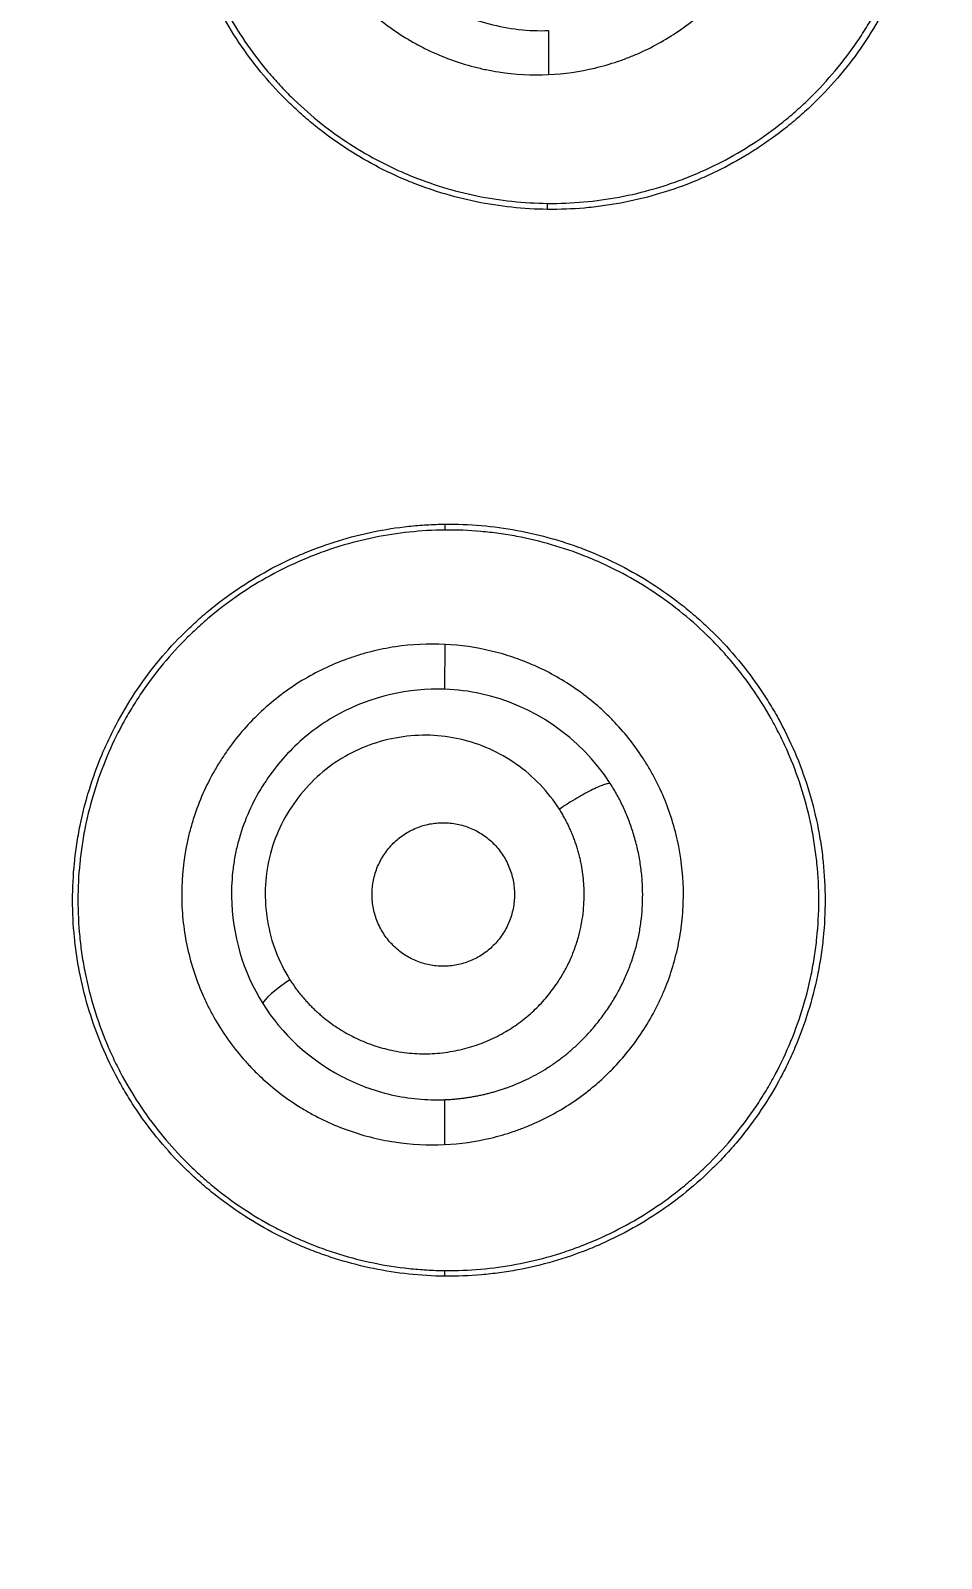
# Model space of a CAD drawing. Extents: x 541 to 1062, y 0 to 382.
# Drawn here: x 857.57 to 863.35, y 271.9 to 281.59 of the extents above; entities that cross this region are included whole.
import ezdxf

# ---------------------------------------------------------------- set-up
doc = ezdxf.new("R2010")
doc.units = 0
doc.header["$LTSCALE"] = 10
doc.header["$MEASUREMENT"] = 0
doc.header["$PDMODE"] = 3
doc.header["$PDSIZE"] = -10
doc.layers.get('0').update_dxf_attribs({"linetype": 'CONTINUOUS'})
doc.layers.get('DEFPOINTS').update_dxf_attribs({"linetype": 'CONTINUOUS'})
doc.layers.add('1', color=7, linetype='CONTINUOUS')
doc.styles.add('Daelim Dimension', font='')
doc.styles.get('Daelim Dimension').set_extended_font_data('NanumGothic')
doc.dimstyles.new('DEFAULT', dxfattribs={"dimscale": 2, "dimtxt": 2, "dimasz": 2, "dimexe": 0, "dimexo": 2, "dimgap": 1, "dimtad": 1, "dimdec": 1, "dimzin": 9, "dimdsep": 46, "dimtxsty": 'Daelim Dimension', "dimcen": 0.5, "dimclrd": 252, "dimclre": 252, "dimclrt": 3, "dimadec": 1, "dimazin": 0, "dimtfac": 1, "dimtdec": 1, "dimtix": 1, "dimtmove": 0, "dimatfit": 3, "dimfxl": 1, "dimtolj": 1, "dimtzin": 1, "dimlwd": 9, "dimlwe": 9, "dimarcsym": 0})

# ---------------------------------------------------------------- blocks, each defined once
blk = doc.blocks.new('*D10')
at = {"color": 5, "linetype": 'ByBlock', "lineweight": 9, "ltscale": 0.5, "transparency": 16777216}
for p, q in [((845.7003, 280.0728), (845.7003, 341.2206)), ((849.7003, 341.2206), (941.7003, 341.2206)), ((945.7003, 280.0745), (945.7003, 341.2206))]:
    blk.add_line(p, q, dxfattribs=at)
at = {"color": 5, "ltscale": 0.5, "transparency": 16777216}
for points in [[(849.7003, 341.8873), (849.7003, 340.5539), (845.7003, 341.2206)], [(941.7003, 341.8873), (941.7003, 340.5539), (945.7003, 341.2206)]]:
    blk.add_solid(points, dxfattribs=at)
at = {"layer": 'DEFPOINTS', "color": 0, "ltscale": 0.5, "transparency": 16777216}
for p in [(945.7003, 341.2206), (845.7003, 276.0728), (945.7003, 276.0745)]:
    blk.add_point(p, dxfattribs=at)
at = {"color": 7, "ltscale": 0.5, "transparency": 16777216, "insert": (895.7003, 346.2206), "char_height": 6, "attachment_point": 5, "style": 'Daelim Dimension'}
blk.add_mtext('\\A1;%%C100', dxfattribs=at)

msp = doc.modelspace()

# ---------------------------------------------------------------- linework, layer by layer
at = {"layer": '1', "color": 7, "linetype": 'Continuous', "lineweight": 13}
for p, q in [((860.8582, 281.5915), (860.8579, 281.3125)), ((860.8525, 280.457), (860.8525, 280.4953)), ((860.2003, 278.4602), (860.2003, 278.423)), ((860.2016, 277.4135), (860.2019, 277.698)), ((860.1989, 274.8093), (860.1986, 274.5248)), ((860.2003, 273.69), (860.2003, 273.7259))]:
    msp.add_line(p, q, dxfattribs=at)
at = {"layer": '1', "color": 7, "linetype": 'Continuous', "lineweight": 18}
for radius, start, end in [(45.3527, 90, 267.62063), (41.2, 90, 267.35228), (41.78, 102.53337, 267.39118)]:
    msp.add_arc((895.7003, 276.0745), radius, start, end, dxfattribs=at)
at = {"layer": '1', "color": 7, "linetype": 'Continuous', "lineweight": 13}
msp.add_ellipse((859.2993, 275.572), major_axis=(-0.2533, -0.1607), ratio=0.145294, start_param=4.944851, end_param=6.106652, dxfattribs=at)
at = {"layer": '1', "color": 7, "linetype": 'Continuous', "lineweight": 18}
for points, weights in [([(895.7003, 326.0745), (868.4388, 326.0745), (845.7003, 307.3351), (845.7003, 276.0745)], [1, 0.732970788325, 0.639202598139, 0.718695429443]), ([(895.7003, 321.9703), (847.6625, 321.9703), (829.2792, 277.5891), (863.2471, 243.6212)], [1, 0.588455621577, 0.588455621577, 1])]:
    msp.add_rational_spline(points, weights, degree=3, dxfattribs=at)
at = {"layer": '1', "color": 7, "linetype": 'Continuous', "lineweight": 13}
for points, knots in [([(853.3351, 276.0745), (853.3351, 278.8473), (853.6082, 281.62), (854.6901, 287.059), (855.4989, 289.7252), (857.6211, 294.8486), (858.9344, 297.3058), (862.0154, 301.9168), (863.7829, 304.0705), (867.7042, 307.9918), (869.858, 309.7593), (874.4689, 312.8403), (876.9261, 314.1537), (882.0496, 316.2759), (884.7157, 317.0846), (890.1548, 318.1665), (892.9275, 318.4396), (895.7003, 318.4396)], [0, 0, 0, 0, 0.125, 0.125, 0.25, 0.25, 0.375, 0.375, 0.5, 0.5, 0.625, 0.625, 0.75, 0.75, 0.875, 0.875, 1, 1, 1, 1]), ([(859.8601, 283.7852), (859.6835, 283.5971), (859.5657, 283.3539), (859.5137, 283.0335), (859.5081, 282.9686), (859.5072, 282.871), (859.5082, 282.8384), (859.5127, 282.7735), (859.5302, 282.6121), (859.6161, 282.332), (859.7582, 282.1166), (859.8852, 281.9749), (859.931, 281.931), (860.0284, 281.8506), (860.1835, 281.7409), (860.3599, 281.6663), (860.6044, 281.6018), (860.7314, 281.587), (860.8582, 281.5915)], [0, 0, 0, 0, 0.25, 0.25, 0.3125, 0.3125, 0.34375, 0.34375, 0.375, 0.5, 0.625, 0.625, 0.6875, 0.6875, 0.75, 0.875, 0.875, 1, 1, 1, 1]), ([(860.2016, 277.413), (859.9695, 277.4211), (859.7356, 277.3674), (859.4802, 277.2301), (859.431, 277.1991), (859.337, 277.1304), (859.2028, 277.0174), (859.018, 276.7852), (858.9232, 276.5654), (858.8842, 276.4213), (858.8774, 276.3922), (858.866, 276.3335), (858.852, 276.245), (858.8348, 275.9169), (858.9201, 275.621), (859.0458, 275.4203)], [0, 0, 0, 0, 0.25, 0.25, 0.3125, 0.3125, 0.375, 0.5, 0.625, 0.625, 0.65625, 0.65625, 0.6875, 0.75, 1, 1, 1, 1]), ([(861.2494, 276.8154), (861.0599, 277.1103), (860.7581, 277.313), (860.3546, 277.4009), (860.2782, 277.4103), (860.2016, 277.413)], [0, 0, 0, 0, 0.813987, 0.813987, 1, 1, 1, 1]), ([(861.2494, 276.8154), (861.2454, 276.8159), (861.2398, 276.8155), (861.2255, 276.8126), (861.2166, 276.81), (861.1956, 276.8026), (861.1834, 276.7977), (861.1563, 276.7857), (861.1414, 276.7786), (861.1096, 276.7625), (861.0928, 276.7536), (861.0586, 276.7345), (861.0411, 276.7244), (861.0066, 276.7037), (860.9896, 276.6931), (860.9571, 276.6723), (860.9415, 276.662), (860.927, 276.6521)], [0, 0, 0, 0, 0.125, 0.125, 0.25, 0.25, 0.375, 0.375, 0.5, 0.5, 0.625, 0.625, 0.75, 0.75, 0.875, 0.875, 1, 1, 1, 1]), ([(893.8033, 233.7519), (891.6652, 233.8478), (889.5344, 234.1058), (884.7157, 235.0643), (882.0496, 235.8731), (876.9261, 237.9953), (874.4689, 239.3086), (869.858, 242.3896), (867.7042, 244.1571), (863.7829, 248.0784), (862.0154, 250.2322), (858.9344, 254.8431), (857.6211, 257.3003), (855.4989, 262.4238), (854.6901, 265.0899), (853.6082, 270.529), (853.3351, 273.3017), (853.3351, 276.0745)], [0, 0, 0, 0, 0.099316, 0.099316, 0.227986, 0.227986, 0.356655, 0.356655, 0.485324, 0.485324, 0.613993, 0.613993, 0.742662, 0.742662, 0.871331, 0.871331, 1, 1, 1, 1]), ([(859.0458, 275.4203), (859.1685, 275.2244), (859.3853, 275.0265), (859.6446, 274.9099), (859.7509, 274.8702), (859.8055, 274.8539), (859.9718, 274.8159), (860.0856, 274.8056), (860.1989, 274.8098)], [0, 0, 0, 0, 0.5, 0.625, 0.625, 0.75, 0.75, 1, 1, 1, 1])]:
    msp.add_open_spline(points, degree=3, knots=knots, dxfattribs=at)
at = {"layer": '1', "color": 7, "linetype": 'Continuous', "lineweight": 18}
for points, knots in [([(860.0961, 256.0973), (859.3309, 257.4823), (858.6468, 258.9115), (857.4498, 261.8384), (856.9368, 263.3362), (856.0887, 266.38), (855.7536, 267.926), (855.2653, 271.0452), (855.1122, 272.6183), (854.9898, 275.7704), (855.0205, 277.3493), (855.2649, 280.4915), (855.4786, 282.0548), (856.0859, 285.1446), (856.4794, 286.6711), (857.4405, 289.6667), (858.0082, 291.1358), (858.6589, 292.5664)], [0, 0, 0, 0, 0.125, 0.125, 0.25, 0.25, 0.375, 0.375, 0.5, 0.5, 0.625, 0.625, 0.75, 0.75, 0.875, 0.875, 1, 1, 1, 1]), ([(860.2367, 256.1755), (858.6928, 258.9373), (857.4735, 261.8947), (855.7672, 267.9223), (855.2651, 271.0115), (854.9898, 277.346), (855.2231, 280.4701), (856.1094, 285.084), (856.4956, 286.6127), (857.2106, 288.8804), (857.4694, 289.629), (857.8857, 290.7418), (858.0294, 291.1109), (858.3328, 291.8433), (858.4847, 292.2103), (858.6591, 292.5663)], [0, 0, 0, 0, 0.25, 0.25, 0.5, 0.5, 0.75, 0.75, 0.875, 0.875, 0.9375, 0.9375, 0.96875, 0.96875, 1, 1, 1, 1]), ([(860.8525, 280.457), (860.7759, 280.4578), (860.6242, 280.4668), (860.4005, 280.5015), (860.2541, 280.5387), (860.1453, 280.5719), (860.1092, 280.5838), (860.0373, 280.6096), (860.0015, 280.6234), (859.8253, 280.6962), (859.6914, 280.7673), (859.5012, 280.8927), (859.4396, 280.9376), (859.3649, 280.9979), (859.35, 281.0102), (859.3206, 281.0351), (859.306, 281.0478), (859.2627, 281.0863), (859.2345, 281.1126), (859.1521, 281.1934), (859.0479, 281.3061), (858.9547, 281.4285), (858.8672, 281.5559), (858.8263, 281.622), (858.7789, 281.708), (858.7696, 281.7254), (858.7515, 281.7602), (858.725, 281.8127), (858.7006, 281.866), (858.6544, 281.9735), (858.5999, 282.1197), (858.5598, 282.2714), (858.5353, 282.3872), (858.528, 282.4262), (858.5185, 282.4852), (858.5156, 282.505), (858.5103, 282.5444), (858.4983, 282.643), (858.4878, 282.8206), (858.4941, 282.9784), (858.5047, 283.0968), (858.5116, 283.156), (858.5206, 283.2152), (858.5272, 283.2547), (858.5307, 283.2744), (858.5497, 283.3728), (858.5876, 283.5273), (858.6666, 283.7508), (858.7339, 283.8943), (858.7807, 283.9822), (858.7903, 283.9998), (858.8099, 284.0345), (858.8399, 284.086), (858.8716, 284.1361), (858.9372, 284.2344), (859.0307, 284.3603), (859.1359, 284.4763), (859.2053, 284.5457), (859.2194, 284.5594), (859.2479, 284.5865), (859.2624, 284.5999), (859.3061, 284.6395), (859.3357, 284.665), (859.4262, 284.7391), (859.5507, 284.8313), (859.6829, 284.9106), (859.7849, 284.9653), (859.8194, 284.9827), (859.8894, 285.0159), (859.9248, 285.0317), (860.0317, 285.0763), (860.1758, 285.1282), (860.3968, 285.1848), (860.5473, 285.2083), (860.6614, 285.2206), (860.6996, 285.2238), (860.776, 285.2283), (860.8142, 285.2296), (860.8525, 285.23)], [0, 0, 0, 0, 0.03125, 0.0625, 0.09375, 0.09375, 0.109375, 0.109375, 0.125, 0.125, 0.1875, 0.1875, 0.21875, 0.21875, 0.226563, 0.226563, 0.234375, 0.234375, 0.25, 0.25, 0.28125, 0.3125, 0.3125, 0.34375, 0.34375, 0.351563, 0.351563, 0.359375, 0.375, 0.375, 0.40625, 0.4375, 0.4375, 0.453125, 0.453125, 0.460938, 0.460938, 0.46875, 0.5, 0.53125, 0.53125, 0.546875, 0.554687, 0.554687, 0.5625, 0.5625, 0.59375, 0.625, 0.65625, 0.65625, 0.664062, 0.664062, 0.671875, 0.6875, 0.6875, 0.71875, 0.75, 0.75, 0.757812, 0.757812, 0.765625, 0.765625, 0.78125, 0.78125, 0.8125, 0.84375, 0.84375, 0.859375, 0.859375, 0.875, 0.875, 0.90625, 0.9375, 0.96875, 0.96875, 0.984375, 0.984375, 1, 1, 1, 1]), ([(860.8525, 285.23), (860.9301, 285.2309), (861.084, 285.225), (861.3112, 285.1943), (861.4602, 285.1595), (861.571, 285.1278), (861.6078, 285.1163), (861.6628, 285.0977), (861.6811, 285.0913), (861.7175, 285.078), (861.8078, 285.0436), (861.9655, 284.9724), (862.1653, 284.858), (862.2915, 284.7686), (862.3681, 284.7084), (862.3833, 284.6962), (862.4135, 284.6712), (862.4285, 284.6586), (862.4728, 284.6201), (862.5016, 284.5938), (862.5859, 284.513), (862.6928, 284.4001), (862.7885, 284.2769), (862.856, 284.1805), (862.8886, 284.1314), (862.9196, 284.0807), (862.9399, 284.0466), (862.9499, 284.0293), (862.9987, 283.9425), (863.0692, 283.8005), (863.1253, 283.6527), (863.174, 283.5018), (863.1947, 283.4249), (863.2159, 283.3268), (863.2199, 283.3071), (863.2274, 283.2674), (863.2309, 283.2475), (863.2406, 283.1877), (863.2461, 283.1478), (863.2594, 283.028), (863.2691, 282.8681), (863.2627, 282.7079), (863.2518, 282.5876), (863.2471, 282.5475), (863.2357, 282.4672), (863.2289, 282.427), (863.2057, 282.3078), (863.1669, 282.1515), (863.1128, 282.0007), (863.0665, 281.8895), (863.042, 281.8344), (863.0152, 281.7801), (862.9969, 281.7441), (862.9875, 281.7262), (862.9394, 281.6373), (862.8978, 281.5688), (862.8082, 281.4369), (862.7124, 281.3101), (862.6044, 281.1932), (862.533, 281.1234), (862.5185, 281.1096), (862.4893, 281.0824), (862.4452, 281.0424), (862.3998, 281.0042), (862.3075, 280.9304), (862.1802, 280.8386), (862.0448, 280.7599), (861.9577, 280.7148), (861.9401, 280.706), (861.9047, 280.6887), (861.8869, 280.6803), (861.8333, 280.6559), (861.7973, 280.6405), (861.6887, 280.5973), (861.542, 280.5471), (861.3918, 280.5115), (861.2778, 280.4902), (861.2396, 280.484), (861.1626, 280.4735), (861.1239, 280.4692), (861.0077, 280.4591), (860.9302, 280.4562), (860.8525, 280.457)], [0, 0, 0, 0, 0.03125, 0.0625, 0.09375, 0.09375, 0.109375, 0.109375, 0.117187, 0.117187, 0.125, 0.15625, 0.1875, 0.21875, 0.21875, 0.226563, 0.226563, 0.234375, 0.234375, 0.25, 0.25, 0.28125, 0.3125, 0.3125, 0.328125, 0.335938, 0.335938, 0.34375, 0.34375, 0.375, 0.40625, 0.40625, 0.4375, 0.4375, 0.445313, 0.445313, 0.453125, 0.453125, 0.46875, 0.46875, 0.5, 0.53125, 0.53125, 0.546875, 0.546875, 0.5625, 0.5625, 0.59375, 0.625, 0.625, 0.640625, 0.648438, 0.648438, 0.65625, 0.65625, 0.6875, 0.6875, 0.71875, 0.75, 0.75, 0.757813, 0.757813, 0.765625, 0.78125, 0.78125, 0.8125, 0.84375, 0.84375, 0.851563, 0.851563, 0.859375, 0.859375, 0.875, 0.875, 0.90625, 0.9375, 0.9375, 0.953125, 0.953125, 0.96875, 0.96875, 1, 1, 1, 1]), ([(860.8525, 285.1924), (860.7767, 285.1917), (860.6263, 285.183), (860.4041, 285.1485), (860.2582, 285.1114), (860.1497, 285.0781), (860.1136, 285.0661), (860.0598, 285.0467), (860.0419, 285.04), (860.0064, 285.0262), (859.9181, 284.9906), (859.7641, 284.9175), (859.6341, 284.8396), (859.5076, 284.7551), (859.4461, 284.7096), (859.3715, 284.6485), (859.3566, 284.6361), (859.3273, 284.6109), (859.2839, 284.5725), (859.2421, 284.5328), (859.1607, 284.4514), (859.0576, 284.3379), (858.9658, 284.2144), (858.9013, 284.1179), (858.8805, 284.0851), (858.8504, 284.035), (858.8405, 284.018), (858.8212, 283.984), (858.7743, 283.8986), (858.6999, 283.7408), (858.648, 283.595), (858.6033, 283.4465), (858.5846, 283.3708), (858.562, 283.2552), (858.5555, 283.2165), (858.5444, 283.1393), (858.5398, 283.1007), (858.529, 282.9847), (858.5223, 282.83), (858.5308, 282.6751), (858.5431, 282.5588), (858.5481, 282.52), (858.5602, 282.4429), (858.5671, 282.4047), (858.5907, 282.291), (858.6295, 282.1419), (858.6824, 281.9976), (858.7276, 281.8913), (858.7435, 281.8561), (858.7688, 281.8038), (858.7774, 281.7865), (858.7951, 281.7522), (858.8402, 281.6671), (858.9299, 281.5205), (859.0214, 281.3992), (859.0943, 281.3116), (859.1194, 281.283), (859.1709, 281.2269), (859.1975, 281.1993), (859.2791, 281.1188), (859.3921, 281.0176), (859.5739, 280.8841), (859.7031, 280.8069), (859.7863, 280.7625), (859.8031, 280.7539), (859.8369, 280.7369), (859.854, 280.7285), (859.9054, 280.7043), (859.9399, 280.689), (860.1135, 280.6169), (860.2563, 280.5732), (860.4763, 280.5281), (860.5506, 280.5165), (860.7012, 280.5004), (860.7767, 280.496), (860.8525, 280.4953)], [0, 0, 0, 0, 0.03125, 0.0625, 0.09375, 0.09375, 0.109375, 0.109375, 0.117188, 0.117188, 0.125, 0.15625, 0.1875, 0.1875, 0.21875, 0.21875, 0.226563, 0.226563, 0.234375, 0.25, 0.25, 0.28125, 0.3125, 0.3125, 0.328125, 0.328125, 0.335938, 0.335938, 0.34375, 0.375, 0.40625, 0.40625, 0.4375, 0.4375, 0.453125, 0.453125, 0.46875, 0.46875, 0.5, 0.53125, 0.53125, 0.546875, 0.546875, 0.5625, 0.5625, 0.59375, 0.625, 0.625, 0.640625, 0.640625, 0.648437, 0.648437, 0.65625, 0.6875, 0.71875, 0.71875, 0.734375, 0.734375, 0.75, 0.75, 0.78125, 0.8125, 0.84375, 0.84375, 0.851563, 0.851563, 0.859375, 0.859375, 0.875, 0.875, 0.9375, 0.9375, 0.96875, 0.96875, 1, 1, 1, 1]), ([(860.8525, 280.4953), (860.9292, 280.4946), (861.0815, 280.5007), (861.3069, 280.5316), (861.4552, 280.5668), (861.5656, 280.5988), (861.6022, 280.6104), (861.6753, 280.6355), (861.7115, 280.649), (861.8186, 280.6918), (861.9579, 280.7557), (862.0905, 280.8329), (862.2196, 280.9168), (862.2824, 280.9622), (862.3586, 281.0233), (862.3738, 281.0357), (862.4036, 281.0609), (862.4479, 281.0992), (862.4906, 281.1389), (862.5737, 281.2204), (862.679, 281.3343), (862.773, 281.4586), (862.8391, 281.5559), (862.8604, 281.589), (862.9016, 281.6565), (862.9213, 281.6908), (862.9775, 281.7946), (863.0451, 281.936), (863.0983, 282.0834), (863.1327, 282.1961), (863.1485, 282.2531), (863.1622, 282.3108), (863.1709, 282.3496), (863.175, 282.3691), (863.1942, 282.4664), (863.2169, 282.6224), (863.2273, 282.8572), (863.2186, 283.0143), (863.2081, 283.1126), (863.2057, 283.1323), (863.2005, 283.1715), (863.192, 283.23), (863.1814, 283.2879), (863.1573, 283.4027), (863.1177, 283.5534), (863.0634, 283.6994), (863.0248, 283.7892), (863.0169, 283.8071), (863.0005, 283.8427), (862.9921, 283.8604), (862.9663, 283.9131), (862.9482, 283.9477), (862.8918, 284.0496), (862.8104, 284.1808), (862.7168, 284.3029), (862.6421, 284.3911), (862.6165, 284.42), (862.5768, 284.4624), (862.5634, 284.4764), (862.5362, 284.504), (862.4677, 284.572), (862.3382, 284.6856), (862.1528, 284.8187), (862.0208, 284.8954), (861.9356, 284.9394), (861.9184, 284.948), (861.8839, 284.9647), (861.8321, 284.9891), (861.7796, 285.0115), (861.6738, 285.0537), (861.5307, 285.1028), (861.3835, 285.138), (861.2714, 285.1591), (861.2338, 285.1652), (861.1581, 285.1757), (861.12, 285.18), (861.0057, 285.1901), (860.9292, 285.1931), (860.8525, 285.1924)], [0, 0, 0, 0, 0.03125, 0.0625, 0.09375, 0.09375, 0.109375, 0.109375, 0.125, 0.125, 0.15625, 0.1875, 0.1875, 0.21875, 0.21875, 0.226563, 0.226563, 0.234375, 0.25, 0.25, 0.28125, 0.3125, 0.3125, 0.328125, 0.328125, 0.34375, 0.34375, 0.375, 0.40625, 0.40625, 0.421875, 0.429688, 0.429688, 0.4375, 0.4375, 0.46875, 0.5, 0.53125, 0.53125, 0.539063, 0.539063, 0.546875, 0.5625, 0.5625, 0.59375, 0.625, 0.625, 0.632813, 0.632813, 0.640625, 0.640625, 0.65625, 0.65625, 0.6875, 0.71875, 0.71875, 0.734375, 0.734375, 0.742188, 0.742188, 0.75, 0.78125, 0.8125, 0.84375, 0.84375, 0.851563, 0.851563, 0.859375, 0.875, 0.875, 0.90625, 0.9375, 0.9375, 0.953125, 0.953125, 0.96875, 0.96875, 1, 1, 1, 1]), ([(860.8612, 284.486), (860.7551, 284.4912), (860.65, 284.4859), (860.4939, 284.4624), (860.4422, 284.452), (860.3649, 284.4324), (860.3393, 284.4252), (860.2881, 284.4094), (860.2628, 284.4009), (860.1378, 284.3553), (860.0422, 284.3093), (859.9285, 284.2396), (859.906, 284.225), (859.8616, 284.1946), (859.8397, 284.1788), (859.7751, 284.1295), (859.7339, 284.0947), (859.6163, 283.9844), (859.5456, 283.9033), (859.4671, 283.792), (859.4518, 283.7691), (859.4226, 283.7228), (859.4087, 283.6993), (859.3688, 283.6281), (859.3207, 283.5308), (859.2827, 283.4289), (859.258, 283.3507), (859.2505, 283.3244), (859.2367, 283.2711), (859.2305, 283.2442), (859.203, 283.1099), (859.1924, 283.0016), (859.1931, 282.8653), (859.1939, 282.838), (859.197, 282.7833), (859.1993, 282.7559), (859.2081, 282.6742), (859.2255, 282.5668), (859.2535, 282.4624), (859.2785, 282.3853), (859.2875, 282.3598), (859.3068, 282.3091), (859.3172, 282.2839), (859.3721, 282.1595), (859.4253, 282.0663), (859.5182, 281.9358), (859.5514, 281.8938), (859.6045, 281.8332), (859.6228, 281.8134), (859.66, 281.775), (859.6791, 281.7563), (859.7762, 281.6658), (859.8603, 281.6018), (859.9732, 281.5324), (859.9962, 281.5191), (860.043, 281.4935), (860.0665, 281.4814), (860.1379, 281.4468), (860.2348, 281.4058), (860.3349, 281.3745), (860.4113, 281.3548), (860.4369, 281.3488), (860.4887, 281.3382), (860.5148, 281.3335), (860.6459, 281.3132), (860.7516, 281.3075), (860.8579, 281.3125)], [0, 0, 0, 0, 0.0625, 0.0625, 0.09375, 0.09375, 0.109375, 0.109375, 0.125, 0.125, 0.1875, 0.1875, 0.203125, 0.203125, 0.21875, 0.21875, 0.25, 0.25, 0.3125, 0.3125, 0.328125, 0.328125, 0.34375, 0.34375, 0.375, 0.40625, 0.40625, 0.421875, 0.421875, 0.4375, 0.4375, 0.5, 0.5, 0.515625, 0.515625, 0.53125, 0.53125, 0.5625, 0.59375, 0.59375, 0.609375, 0.609375, 0.625, 0.625, 0.6875, 0.6875, 0.71875, 0.71875, 0.734375, 0.734375, 0.75, 0.75, 0.8125, 0.8125, 0.828125, 0.828125, 0.84375, 0.84375, 0.875, 0.90625, 0.90625, 0.921875, 0.921875, 0.9375, 0.9375, 1, 1, 1, 1]), ([(860.8579, 281.3125), (860.9579, 281.3171), (861.0561, 281.331), (861.2007, 281.3654), (861.2485, 281.3792), (861.3195, 281.4032), (861.343, 281.4119), (861.3899, 281.4303), (861.4132, 281.4401), (861.528, 281.4916), (861.615, 281.5411), (861.7383, 281.6275), (861.7782, 281.6584), (861.8362, 281.7079), (861.8553, 281.7249), (861.8925, 281.7599), (861.9106, 281.7778), (861.9989, 281.8692), (862.062, 281.9485), (862.1315, 282.0553), (862.1449, 282.0771), (862.1707, 282.1214), (862.1832, 282.1441), (862.2189, 282.2128), (862.2403, 282.2594), (862.2976, 282.4018), (862.3264, 282.4999), (862.3506, 282.6266), (862.3548, 282.6522), (862.362, 282.7034), (862.365, 282.729), (862.372, 282.8058), (862.3763, 282.9081), (862.3708, 283.0101), (862.3629, 283.0865), (862.3597, 283.112), (862.3519, 283.1628), (862.3474, 283.1883), (862.3219, 283.3141), (862.2922, 283.4112), (862.2341, 283.5517), (862.2125, 283.5977), (862.1766, 283.6653), (862.1641, 283.6875), (862.1382, 283.7311), (862.1248, 283.7525), (862.0554, 283.8576), (861.9926, 283.9356), (861.9049, 284.0254), (861.887, 284.043), (861.8501, 284.0774), (861.8313, 284.0941), (861.774, 284.1427), (861.7345, 284.1731), (861.6125, 284.2582), (861.5263, 284.3072), (861.4123, 284.3584), (861.3892, 284.3681), (861.343, 284.3863), (861.3197, 284.3948), (861.2495, 284.4187), (861.2022, 284.4324), (861.0588, 284.4669), (860.9611, 284.481), (860.8612, 284.486)], [0, 0, 0, 0, 0.0625, 0.0625, 0.09375, 0.09375, 0.109375, 0.109375, 0.125, 0.125, 0.1875, 0.1875, 0.21875, 0.21875, 0.234375, 0.234375, 0.25, 0.25, 0.3125, 0.3125, 0.328125, 0.328125, 0.34375, 0.34375, 0.375, 0.375, 0.4375, 0.4375, 0.453125, 0.453125, 0.46875, 0.46875, 0.5, 0.53125, 0.53125, 0.546875, 0.546875, 0.5625, 0.5625, 0.625, 0.625, 0.65625, 0.65625, 0.671875, 0.671875, 0.6875, 0.6875, 0.75, 0.75, 0.765625, 0.765625, 0.78125, 0.78125, 0.8125, 0.8125, 0.875, 0.875, 0.890625, 0.890625, 0.90625, 0.90625, 0.9375, 0.9375, 1, 1, 1, 1]), ([(860.2003, 273.69), (860.0472, 273.6916), (859.8966, 273.7078), (859.6744, 273.7532), (859.6009, 273.7718), (859.4916, 273.8053), (859.4553, 273.8173), (859.4011, 273.8368), (859.3831, 273.8435), (859.3472, 273.8574), (859.2581, 273.8931), (859.1028, 273.9665), (858.9061, 274.0837), (858.7821, 274.1747), (858.7068, 274.2359), (858.6919, 274.2483), (858.6622, 274.2736), (858.6476, 274.2864), (858.6041, 274.3255), (858.5758, 274.3521), (858.4931, 274.4339), (858.3885, 274.548), (858.2952, 274.672), (858.2295, 274.7689), (858.1978, 274.8183), (858.1677, 274.8692), (858.148, 274.9035), (858.1383, 274.9208), (858.0912, 275.0078), (858.0231, 275.1498), (857.9428, 275.3711), (857.9037, 275.5242), (857.884, 275.6217), (857.8803, 275.6413), (857.8734, 275.6806), (857.8701, 275.7004), (857.8612, 275.7596), (857.8563, 275.7991), (857.8445, 275.9175), (857.8367, 276.0754), (857.8446, 276.2333), (857.8564, 276.3518), (857.8614, 276.3912), (857.8703, 276.4505), (857.8736, 276.4702), (857.8805, 276.5095), (857.8991, 276.6073), (857.943, 276.7795), (857.9967, 276.9271), (858.0425, 277.0359), (858.0667, 277.0898), (858.1018, 277.1606), (858.1203, 277.1957), (858.1674, 277.2824), (858.2489, 277.4162), (858.3889, 277.6023), (858.4939, 277.7168), (858.5633, 277.7853), (858.5773, 277.7989), (858.6057, 277.8255), (858.6486, 277.8649), (858.6926, 277.9025), (858.7823, 277.9753), (858.9057, 278.066), (859.037, 278.1442), (859.1385, 278.1983), (859.1728, 278.2155), (859.2424, 278.2484), (859.2774, 278.2639), (859.4538, 278.337), (859.5984, 278.3813), (859.8208, 278.4269), (859.8958, 278.4386), (860.0097, 278.4508), (860.0477, 278.454), (860.1239, 278.4585), (860.1621, 278.4598), (860.2003, 278.4602)], [0, 0, 0, 0, 0.0625, 0.0625, 0.09375, 0.09375, 0.109375, 0.109375, 0.117188, 0.117188, 0.125, 0.15625, 0.1875, 0.21875, 0.21875, 0.226563, 0.226563, 0.234375, 0.234375, 0.25, 0.25, 0.28125, 0.3125, 0.3125, 0.328125, 0.335938, 0.335938, 0.34375, 0.34375, 0.375, 0.40625, 0.4375, 0.4375, 0.445313, 0.445313, 0.453125, 0.453125, 0.46875, 0.46875, 0.5, 0.53125, 0.53125, 0.546875, 0.546875, 0.554688, 0.554688, 0.5625, 0.59375, 0.625, 0.625, 0.640625, 0.648438, 0.65625, 0.65625, 0.6875, 0.71875, 0.75, 0.75, 0.757813, 0.757813, 0.765625, 0.78125, 0.78125, 0.8125, 0.84375, 0.84375, 0.859375, 0.859375, 0.875, 0.875, 0.9375, 0.9375, 0.96875, 0.96875, 0.984375, 0.984375, 1, 1, 1, 1]), ([(860.2003, 278.4602), (860.2777, 278.4611), (860.4315, 278.4552), (860.6589, 278.4246), (860.8083, 278.3896), (860.9195, 278.3577), (860.9565, 278.3462), (861.0117, 278.3275), (861.0301, 278.321), (861.0666, 278.3076), (861.1573, 278.273), (861.3157, 278.2013), (861.4497, 278.1242), (861.5802, 278.0404), (861.6437, 277.9952), (861.7363, 277.922), (861.7667, 277.8967), (861.8261, 277.8448), (861.855, 277.8182), (861.9398, 277.7363), (862.047, 277.622), (862.143, 277.4971), (862.2106, 277.3994), (862.2324, 277.3661), (862.2744, 277.2982), (862.2948, 277.2635), (862.3529, 277.1583), (862.4229, 277.0149), (862.4781, 276.8656), (862.5259, 276.7132), (862.5461, 276.6355), (862.5665, 276.5365), (862.5703, 276.5165), (862.5775, 276.4767), (862.5874, 276.4168), (862.5951, 276.3569), (862.6073, 276.2371), (862.6154, 276.0771), (862.6075, 275.9168), (862.5974, 275.8164), (862.5951, 275.7964), (862.59, 275.7562), (862.5872, 275.7361), (862.5781, 275.6761), (862.571, 275.6364), (862.5468, 275.5184), (862.5069, 275.3636), (862.4518, 275.214), (862.4049, 275.1038), (862.3883, 275.0673), (862.3619, 275.0132), (862.3529, 274.9952), (862.3344, 274.9597), (862.2874, 274.8716), (862.1937, 274.7201), (862.0981, 274.595), (862.0218, 274.5048), (861.9956, 274.4753), (861.9416, 274.4176), (861.9138, 274.3893), (861.8287, 274.3069), (861.7109, 274.2037), (861.5215, 274.0679), (861.387, 273.9901), (861.3002, 273.9454), (861.2827, 273.9367), (861.2475, 273.9197), (861.1946, 273.8949), (861.1412, 273.8721), (861.0334, 273.8294), (860.8878, 273.7797), (860.7383, 273.7443), (860.6246, 273.7231), (860.5865, 273.7169), (860.5098, 273.7065), (860.4711, 273.7022), (860.3553, 273.6921), (860.2779, 273.6891), (860.2003, 273.69)], [0, 0, 0, 0, 0.03125, 0.0625, 0.09375, 0.09375, 0.109375, 0.109375, 0.117188, 0.117188, 0.125, 0.15625, 0.1875, 0.1875, 0.21875, 0.21875, 0.234375, 0.234375, 0.25, 0.25, 0.28125, 0.3125, 0.3125, 0.328125, 0.328125, 0.34375, 0.34375, 0.375, 0.40625, 0.40625, 0.4375, 0.4375, 0.445313, 0.445313, 0.453125, 0.46875, 0.46875, 0.5, 0.53125, 0.53125, 0.539063, 0.539063, 0.546875, 0.546875, 0.5625, 0.5625, 0.59375, 0.625, 0.625, 0.640625, 0.640625, 0.648438, 0.648438, 0.65625, 0.6875, 0.71875, 0.71875, 0.734375, 0.734375, 0.75, 0.75, 0.78125, 0.8125, 0.84375, 0.84375, 0.851563, 0.851563, 0.859375, 0.875, 0.875, 0.90625, 0.9375, 0.9375, 0.953125, 0.953125, 0.96875, 0.96875, 1, 1, 1, 1]), ([(860.2003, 278.423), (860.0489, 278.4215), (859.9001, 278.4056), (859.6804, 278.3608), (859.6078, 278.3424), (859.4998, 278.3094), (859.464, 278.2975), (859.4105, 278.2782), (859.3927, 278.2716), (859.3573, 278.2579), (859.2694, 278.2226), (859.1161, 278.1501), (858.9222, 278.0344), (858.7999, 277.9445), (858.7109, 277.8721), (858.6817, 277.8471), (858.6247, 277.7959), (858.5969, 277.7697), (858.5156, 277.6891), (858.4128, 277.5768), (858.321, 277.4547), (858.2565, 277.3593), (858.2252, 277.3107), (858.1957, 277.2606), (858.1763, 277.2269), (858.1668, 277.2099), (858.1206, 277.1246), (858.0539, 276.9852), (857.975, 276.768), (857.9365, 276.6176), (857.9133, 276.5028), (857.9064, 276.464), (857.8947, 276.3867), (857.8899, 276.348), (857.8782, 276.232), (857.8704, 276.0772), (857.8779, 275.9222), (857.8893, 275.8059), (857.8941, 275.7672), (857.9027, 275.709), (857.9059, 275.6896), (857.9126, 275.651), (857.9306, 275.5551), (857.9734, 275.386), (858.0258, 275.2408), (858.0705, 275.1338), (858.0942, 275.0808), (858.1199, 275.0285), (858.1375, 274.9938), (858.1466, 274.9765), (858.1927, 274.891), (858.2725, 274.7592), (858.41, 274.5755), (858.5132, 274.4623), (858.5814, 274.3946), (858.5952, 274.3812), (858.6231, 274.3548), (858.6654, 274.3158), (858.7089, 274.2786), (858.7972, 274.2065), (858.919, 274.1166), (859.0487, 274.039), (859.1489, 273.9854), (859.1828, 273.9683), (859.2516, 273.9357), (859.2863, 273.9203), (859.4608, 273.8477), (859.6041, 273.8039), (859.8243, 273.7587), (859.8986, 273.7471), (860.0114, 273.7351), (860.0491, 273.732), (860.1246, 273.7276), (860.1624, 273.7263), (860.2003, 273.7259)], [0, 0, 0, 0, 0.0625, 0.0625, 0.09375, 0.09375, 0.109375, 0.109375, 0.117188, 0.117188, 0.125, 0.15625, 0.1875, 0.21875, 0.21875, 0.234375, 0.234375, 0.25, 0.25, 0.28125, 0.3125, 0.3125, 0.328125, 0.335938, 0.335938, 0.34375, 0.34375, 0.375, 0.40625, 0.4375, 0.4375, 0.453125, 0.453125, 0.46875, 0.46875, 0.5, 0.53125, 0.53125, 0.546875, 0.546875, 0.554687, 0.554687, 0.5625, 0.59375, 0.625, 0.625, 0.640625, 0.648437, 0.648437, 0.65625, 0.65625, 0.6875, 0.71875, 0.75, 0.75, 0.757812, 0.757812, 0.765625, 0.78125, 0.78125, 0.8125, 0.84375, 0.84375, 0.859375, 0.859375, 0.875, 0.875, 0.9375, 0.9375, 0.96875, 0.96875, 0.984375, 0.984375, 1, 1, 1, 1]), ([(860.2003, 273.7259), (860.2769, 273.7252), (860.4289, 273.7312), (860.6537, 273.762), (860.8013, 273.7969), (860.9112, 273.8286), (860.9476, 273.8401), (861.0021, 273.8588), (861.0203, 273.8652), (861.0563, 273.8785), (861.1457, 273.9129), (861.3017, 273.9841), (861.4336, 274.0605), (861.562, 274.1434), (861.6245, 274.1882), (861.7003, 274.2486), (861.7154, 274.2609), (861.7452, 274.2858), (861.7893, 274.3237), (861.8319, 274.363), (861.9149, 274.4437), (862.0199, 274.5563), (862.1139, 274.6793), (862.18, 274.7754), (862.2014, 274.8082), (862.2425, 274.8749), (862.2624, 274.909), (862.3191, 275.0122), (862.3873, 275.1527), (862.4413, 275.299), (862.488, 275.4484), (862.5077, 275.5245), (862.5276, 275.6216), (862.5314, 275.6412), (862.5383, 275.6802), (862.5481, 275.7387), (862.5555, 275.7973), (862.5675, 275.9145), (862.5755, 276.0712), (862.5679, 276.2282), (862.5581, 276.3266), (862.5559, 276.3463), (862.551, 276.3856), (862.5483, 276.4053), (862.5394, 276.4642), (862.5325, 276.5031), (862.509, 276.6188), (862.4701, 276.7706), (862.4165, 276.9175), (862.3706, 277.0259), (862.3544, 277.0617), (862.3287, 277.1149), (862.3198, 277.1326), (862.3018, 277.1676), (862.2557, 277.2543), (862.164, 277.4036), (862.0703, 277.5269), (861.9955, 277.6158), (861.9569, 277.6594), (861.9167, 277.7017), (861.8894, 277.7296), (861.8756, 277.7434), (861.8059, 277.8113), (861.69, 277.9134), (861.5036, 278.0477), (861.3711, 278.1248), (861.2686, 278.1778), (861.2338, 278.1948), (861.164, 278.2267), (861.1288, 278.2417), (861.0225, 278.2841), (860.8788, 278.3335), (860.7313, 278.3687), (860.6192, 278.3898), (860.5815, 278.3959), (860.5058, 278.4063), (860.4677, 278.4106), (860.3533, 278.4207), (860.2769, 278.4237), (860.2003, 278.423)], [0, 0, 0, 0, 0.03125, 0.0625, 0.09375, 0.09375, 0.109375, 0.109375, 0.117188, 0.117188, 0.125, 0.15625, 0.1875, 0.1875, 0.21875, 0.21875, 0.226563, 0.226563, 0.234375, 0.25, 0.25, 0.28125, 0.3125, 0.3125, 0.328125, 0.328125, 0.34375, 0.34375, 0.375, 0.40625, 0.40625, 0.4375, 0.4375, 0.445313, 0.445313, 0.453125, 0.46875, 0.46875, 0.5, 0.53125, 0.53125, 0.539063, 0.539063, 0.546875, 0.546875, 0.5625, 0.5625, 0.59375, 0.625, 0.625, 0.640625, 0.640625, 0.648438, 0.648438, 0.65625, 0.6875, 0.71875, 0.71875, 0.734375, 0.742188, 0.742188, 0.75, 0.75, 0.78125, 0.8125, 0.84375, 0.84375, 0.859375, 0.859375, 0.875, 0.875, 0.90625, 0.9375, 0.9375, 0.953125, 0.953125, 0.96875, 0.96875, 1, 1, 1, 1]), ([(860.2019, 277.698), (860.0958, 277.7033), (859.9908, 277.698), (859.8352, 277.6747), (859.7836, 277.6644), (859.7067, 277.6449), (859.6811, 277.6378), (859.6301, 277.6221), (859.6049, 277.6137), (859.4803, 277.5685), (859.3852, 277.5229), (859.2494, 277.4402), (859.2052, 277.4102), (859.1193, 277.3452), (859.0783, 277.3107), (858.9609, 277.2016), (858.8902, 277.1214), (858.8117, 277.0113), (858.7965, 276.9888), (858.7671, 276.9428), (858.753, 276.9195), (858.7128, 276.8488), (858.6642, 276.7522), (858.6257, 276.651), (858.6006, 276.5734), (858.5929, 276.5472), (858.5788, 276.4943), (858.5723, 276.4674), (858.5439, 276.3331), (858.5324, 276.2248), (858.532, 276.0613), (858.5347, 276.0066), (858.5458, 275.8968), (858.5541, 275.8426), (858.5873, 275.6827), (858.6201, 275.5791), (858.6747, 275.4537), (858.6863, 275.4288), (858.7105, 275.38), (858.7233, 275.356), (858.7631, 275.2853), (858.8208, 275.1942), (858.8872, 275.1096), (858.9405, 275.0485), (858.9588, 275.0284), (858.9964, 274.9896), (859.0155, 274.9707), (859.1134, 274.8791), (859.198, 274.8146), (859.3115, 274.7449), (859.3345, 274.7315), (859.3815, 274.7057), (859.4053, 274.6935), (859.4772, 274.6587), (859.5746, 274.6175), (859.6751, 274.5863), (859.7772, 274.56), (859.829, 274.5494), (859.9867, 274.5252), (860.0924, 274.5197), (860.1986, 274.5248)], [0, 0, 0, 0, 0.0625, 0.0625, 0.09375, 0.09375, 0.109375, 0.109375, 0.125, 0.125, 0.1875, 0.1875, 0.21875, 0.21875, 0.25, 0.25, 0.3125, 0.3125, 0.328125, 0.328125, 0.34375, 0.34375, 0.375, 0.40625, 0.40625, 0.421875, 0.421875, 0.4375, 0.4375, 0.5, 0.5, 0.53125, 0.53125, 0.5625, 0.5625, 0.625, 0.625, 0.640625, 0.640625, 0.65625, 0.65625, 0.6875, 0.71875, 0.71875, 0.734375, 0.734375, 0.75, 0.75, 0.8125, 0.8125, 0.828125, 0.828125, 0.84375, 0.84375, 0.875, 0.90625, 0.90625, 0.9375, 0.9375, 1, 1, 1, 1]), ([(860.1986, 274.5248), (860.2984, 274.5296), (860.3961, 274.5435), (860.54, 274.5778), (860.5875, 274.5915), (860.6581, 274.6155), (860.6814, 274.624), (860.728, 274.6423), (860.7512, 274.652), (860.8653, 274.7032), (860.9517, 274.7522), (861.0743, 274.8377), (861.1139, 274.8682), (861.1715, 274.917), (861.1904, 274.9339), (861.2275, 274.9685), (861.2456, 274.9862), (861.3336, 275.0767), (861.3966, 275.1551), (861.48, 275.2818), (861.5059, 275.3256), (861.5418, 275.3937), (861.5533, 275.4168), (861.5749, 275.4631), (861.5852, 275.4865), (861.6334, 275.6044), (861.6628, 275.7018), (861.6878, 275.8277), (861.6922, 275.853), (861.6998, 275.9042), (861.703, 275.9299), (861.7106, 276.0068), (861.7131, 276.058), (861.7134, 276.2113), (861.7037, 276.3133), (861.6641, 276.5165), (861.6348, 276.6143), (861.5774, 276.7557), (861.556, 276.802), (861.5204, 276.87), (861.508, 276.8925), (861.482, 276.9366), (861.4686, 276.9583), (861.3991, 277.0646), (861.3362, 277.1433), (861.2485, 277.2339), (861.2305, 277.2516), (861.1936, 277.2862), (861.1746, 277.3032), (861.117, 277.3524), (861.0773, 277.383), (860.9547, 277.469), (860.8682, 277.5182), (860.7541, 277.5697), (860.7309, 277.5794), (860.6845, 277.5978), (860.6611, 277.6064), (860.5907, 277.6305), (860.5432, 277.6443), (860.3994, 277.6789), (860.3017, 277.693), (860.2019, 277.698)], [0, 0, 0, 0, 0.0625, 0.0625, 0.09375, 0.09375, 0.109375, 0.109375, 0.125, 0.125, 0.1875, 0.1875, 0.21875, 0.21875, 0.234375, 0.234375, 0.25, 0.25, 0.3125, 0.3125, 0.34375, 0.34375, 0.359375, 0.359375, 0.375, 0.375, 0.4375, 0.4375, 0.453125, 0.453125, 0.46875, 0.46875, 0.5, 0.5, 0.5625, 0.5625, 0.625, 0.625, 0.65625, 0.65625, 0.671875, 0.671875, 0.6875, 0.6875, 0.75, 0.75, 0.765625, 0.765625, 0.78125, 0.78125, 0.8125, 0.8125, 0.875, 0.875, 0.890625, 0.890625, 0.90625, 0.90625, 0.9375, 0.9375, 1, 1, 1, 1]), ([(860.927, 276.6521), (860.8554, 276.7649), (860.7627, 276.8612), (860.545, 277.014), (860.4256, 277.067), (860.1718, 277.1252), (860.0429, 277.1292), (859.7796, 277.0867), (859.659, 277.0427), (859.4339, 276.9058), (859.3387, 276.8186), (859.1762, 276.5971), (859.1201, 276.477), (859.0575, 276.2148), (859.0534, 276.0801), (859.099, 275.8087), (859.1463, 275.6842), (859.2182, 275.5708)], [0, 0, 0, 0, 0.125, 0.125, 0.25, 0.25, 0.375, 0.375, 0.5, 0.5, 0.625, 0.625, 0.75, 0.75, 0.875, 0.875, 1, 1, 1, 1]), ([(859.2182, 275.5708), (859.2211, 275.5663), (859.2269, 275.5573), (859.2358, 275.544), (859.2449, 275.5309), (859.2542, 275.5179), (859.2637, 275.5051), (859.2734, 275.4924), (859.2833, 275.4799), (859.2934, 275.4676), (859.3037, 275.4554), (859.3141, 275.4434), (859.3248, 275.4315), (859.3357, 275.4199), (859.3468, 275.4083), (859.358, 275.397), (859.3695, 275.3858), (859.3811, 275.3748), (859.393, 275.3639), (859.405, 275.3532), (859.4173, 275.3427), (859.4297, 275.3323), (859.4525, 275.3139), (859.4863, 275.2885), (859.5321, 275.2578), (859.5796, 275.2296), (859.6467, 275.1944), (859.7353, 275.1569), (859.8513, 275.123), (859.9749, 275.1027), (860.1051, 275.0986), (860.2334, 275.1115), (860.3577, 275.1394), (860.476, 275.1822), (860.5837, 275.237), (860.6804, 275.301), (860.7654, 275.3721), (860.8422, 275.4527), (860.9047, 275.5345), (860.9546, 275.6144), (860.9934, 275.6899), (861.0255, 275.7685), (861.0497, 275.8453), (861.0668, 275.9195), (861.0778, 275.9906), (861.0833, 276.0583), (861.0844, 276.1222), (861.082, 276.1818), (861.0761, 276.241), (861.0682, 276.2908), (861.0599, 276.3311), (861.0526, 276.362), (861.0443, 276.3926), (861.035, 276.4228), (861.0249, 276.4527), (861.0137, 276.4823), (861.0016, 276.5115), (860.9886, 276.5403), (860.9746, 276.5688), (860.9597, 276.597), (860.9439, 276.6248), (860.9326, 276.643), (860.927, 276.6521)], [0, 0, 0, 0, 0.005018, 0.01003, 0.015036, 0.020039, 0.02504, 0.030039, 0.035039, 0.040041, 0.045045, 0.050053, 0.055067, 0.060087, 0.065116, 0.070154, 0.075202, 0.080263, 0.085336, 0.090424, 0.095527, 0.100648, 0.105786, 0.123271, 0.140752, 0.15828, 0.175905, 0.213076, 0.250114, 0.291671, 0.33311, 0.375091, 0.415328, 0.455189, 0.495255, 0.530478, 0.565283, 0.600099, 0.635354, 0.66197, 0.688328, 0.714626, 0.741062, 0.763185, 0.785378, 0.807767, 0.826234, 0.844633, 0.86303, 0.881492, 0.891379, 0.901228, 0.911052, 0.920859, 0.930661, 0.940468, 0.95029, 0.960139, 0.970024, 0.979956, 0.989945, 1, 1, 1, 1]), ([(859.7392, 276.1119), (859.7392, 276.1424), (859.7423, 276.1724), (859.7512, 276.2166), (859.7548, 276.2312), (859.7637, 276.2601), (859.7689, 276.2745), (859.7863, 276.3161), (859.8004, 276.3423), (859.8255, 276.3796), (859.8345, 276.3917), (859.8536, 276.4147), (859.8636, 276.4257), (859.895, 276.4569), (859.9179, 276.4756), (859.9675, 276.5084), (859.9934, 276.5221), (860.0339, 276.5388), (860.0477, 276.5437), (860.0758, 276.5521), (860.0901, 276.5557), (860.1332, 276.5641), (860.1621, 276.5669), (860.2057, 276.5669), (860.2203, 276.5662), (860.2496, 276.5633), (860.2641, 276.5611), (860.3069, 276.5526), (860.3347, 276.5442), (860.3754, 276.5274), (860.3889, 276.521), (860.4149, 276.5072), (860.4275, 276.4996), (860.4641, 276.4753), (860.4869, 276.4566), (860.5187, 276.425), (860.5288, 276.4139), (860.5477, 276.391), (860.5654, 276.3672), (860.5808, 276.3416), (860.595, 276.3152), (860.6015, 276.3015), (860.6189, 276.2597), (860.6276, 276.231), (860.6394, 276.172), (860.6425, 276.1415), (860.6424, 276.1109)], [0, 0, 0, 0, 0.0625, 0.0625, 0.09375, 0.09375, 0.125, 0.125, 0.1875, 0.1875, 0.21875, 0.21875, 0.25, 0.25, 0.3125, 0.3125, 0.375, 0.375, 0.40625, 0.40625, 0.4375, 0.4375, 0.5, 0.5, 0.53125, 0.53125, 0.5625, 0.5625, 0.625, 0.625, 0.65625, 0.65625, 0.6875, 0.6875, 0.75, 0.75, 0.78125, 0.78125, 0.8125, 0.84375, 0.84375, 0.875, 0.875, 0.9375, 0.9375, 1, 1, 1, 1]), ([(845.7003, 276.0745), (845.7003, 275.134), (845.7268, 274.1989), (845.831, 272.3434), (845.9087, 271.423), (846.1127, 269.6007), (846.239, 268.6989), (846.5377, 266.9172), (846.71, 266.0373), (847.0977, 264.3026), (847.313, 263.4477), (847.7835, 261.7655), (848.0386, 260.9383), (848.5855, 259.3135), (848.8771, 258.516), (849.4936, 256.9524), (849.8184, 256.1864), (850.4978, 254.6873), (850.8523, 253.9541), (851.5878, 252.5216), (851.9687, 251.8223), (852.7536, 250.458), (853.1576, 249.793), (853.9855, 248.4979), (854.4094, 247.8676), (855.274, 246.6418), (855.7148, 246.0462), (856.6102, 244.8895), (857.065, 244.3283), (857.9856, 243.2398), (858.4516, 242.7125), (859.3923, 241.6911), (859.867, 241.197), (860.3449, 240.7191)], [0, 0, 0, 0, 0.0625, 0.0625, 0.125, 0.125, 0.1875, 0.1875, 0.25, 0.25, 0.3125, 0.3125, 0.375, 0.375, 0.4375, 0.4375, 0.5, 0.5, 0.5625, 0.5625, 0.625, 0.625, 0.6875, 0.6875, 0.75, 0.75, 0.8125, 0.8125, 0.875, 0.875, 0.9375, 0.9375, 1, 1, 1, 1]), ([(860.6424, 276.1109), (860.6424, 276.0804), (860.6394, 276.0504), (860.6305, 276.0062), (860.6268, 275.9916), (860.6179, 275.9627), (860.6128, 275.9484), (860.5954, 275.9067), (860.5812, 275.8805), (860.5562, 275.8433), (860.5471, 275.8312), (860.5281, 275.8081), (860.5181, 275.7972), (860.4866, 275.7659), (860.4637, 275.7473), (860.4141, 275.7144), (860.3882, 275.7007), (860.3477, 275.684), (860.3339, 275.6792), (860.3059, 275.6707), (860.2915, 275.6671), (860.2485, 275.6587), (860.2196, 275.6559), (860.1759, 275.6559), (860.1613, 275.6567), (860.132, 275.6596), (860.1176, 275.6617), (860.0747, 275.6702), (860.0469, 275.6787), (860.0062, 275.6955), (859.9927, 275.7018), (859.9667, 275.7157), (859.9541, 275.7232), (859.9175, 275.7476), (859.8947, 275.7662), (859.8629, 275.7978), (859.8529, 275.8089), (859.834, 275.8318), (859.8162, 275.8556), (859.8009, 275.8812), (859.7867, 275.9076), (859.7801, 275.9213), (859.7628, 275.9631), (859.754, 275.9918), (859.7422, 276.0508), (859.7392, 276.0814), (859.7392, 276.1119)], [0, 0, 0, 0, 0.0625, 0.0625, 0.09375, 0.09375, 0.125, 0.125, 0.1875, 0.1875, 0.21875, 0.21875, 0.25, 0.25, 0.3125, 0.3125, 0.375, 0.375, 0.40625, 0.40625, 0.4375, 0.4375, 0.5, 0.5, 0.53125, 0.53125, 0.5625, 0.5625, 0.625, 0.625, 0.65625, 0.65625, 0.6875, 0.6875, 0.75, 0.75, 0.78125, 0.78125, 0.8125, 0.84375, 0.84375, 0.875, 0.875, 0.9375, 0.9375, 1, 1, 1, 1])]:
    msp.add_open_spline(points, degree=3, knots=knots, dxfattribs=at)
at = {"layer": '1', "color": 7, "linetype": 'Continuous', "lineweight": 13}
msp.add_rational_spline([(860.1989, 274.8098), (860.416, 274.818), (860.6313, 274.8798), (861.1134, 275.1675), (861.3383, 275.4671), (861.5018, 276.1467), (861.4389, 276.5206), (861.2494, 276.8154)], [0.999999161021, 0.999999110324, 0.999999057857, 0.99999893466, 0.999998871779, 0.999998825849, 0.999998844534, 0.999998896528], degree=3, knots=[0, 0, 0, 0, 0.244578, 0.244578, 0.622289, 0.622289, 1, 1, 1, 1], dxfattribs=at)

# ---------------------------------------------------------------- dimensions: what is measured, and where the dimension line sits
at = {"ltscale": 0.5}
dim = msp.add_linear_dim(base=(945.7003, 341.2206), p1=(845.7003, 276.0728), p2=(945.7003, 276.0745), text='%%C<>', dimstyle='DEFAULT', override={"dimtxt": 3, "dimclrd": 5, "dimclre": 5, "dimclrt": 7, "dimfxl": 1.25, "dimarcsym": 1}, dxfattribs=at)
dim.commit()
dim.dimension.update_dxf_attribs({"geometry": '*D10', "text_midpoint": (895.7003, 346.2206)})

doc.saveas('drawing.dxf')
